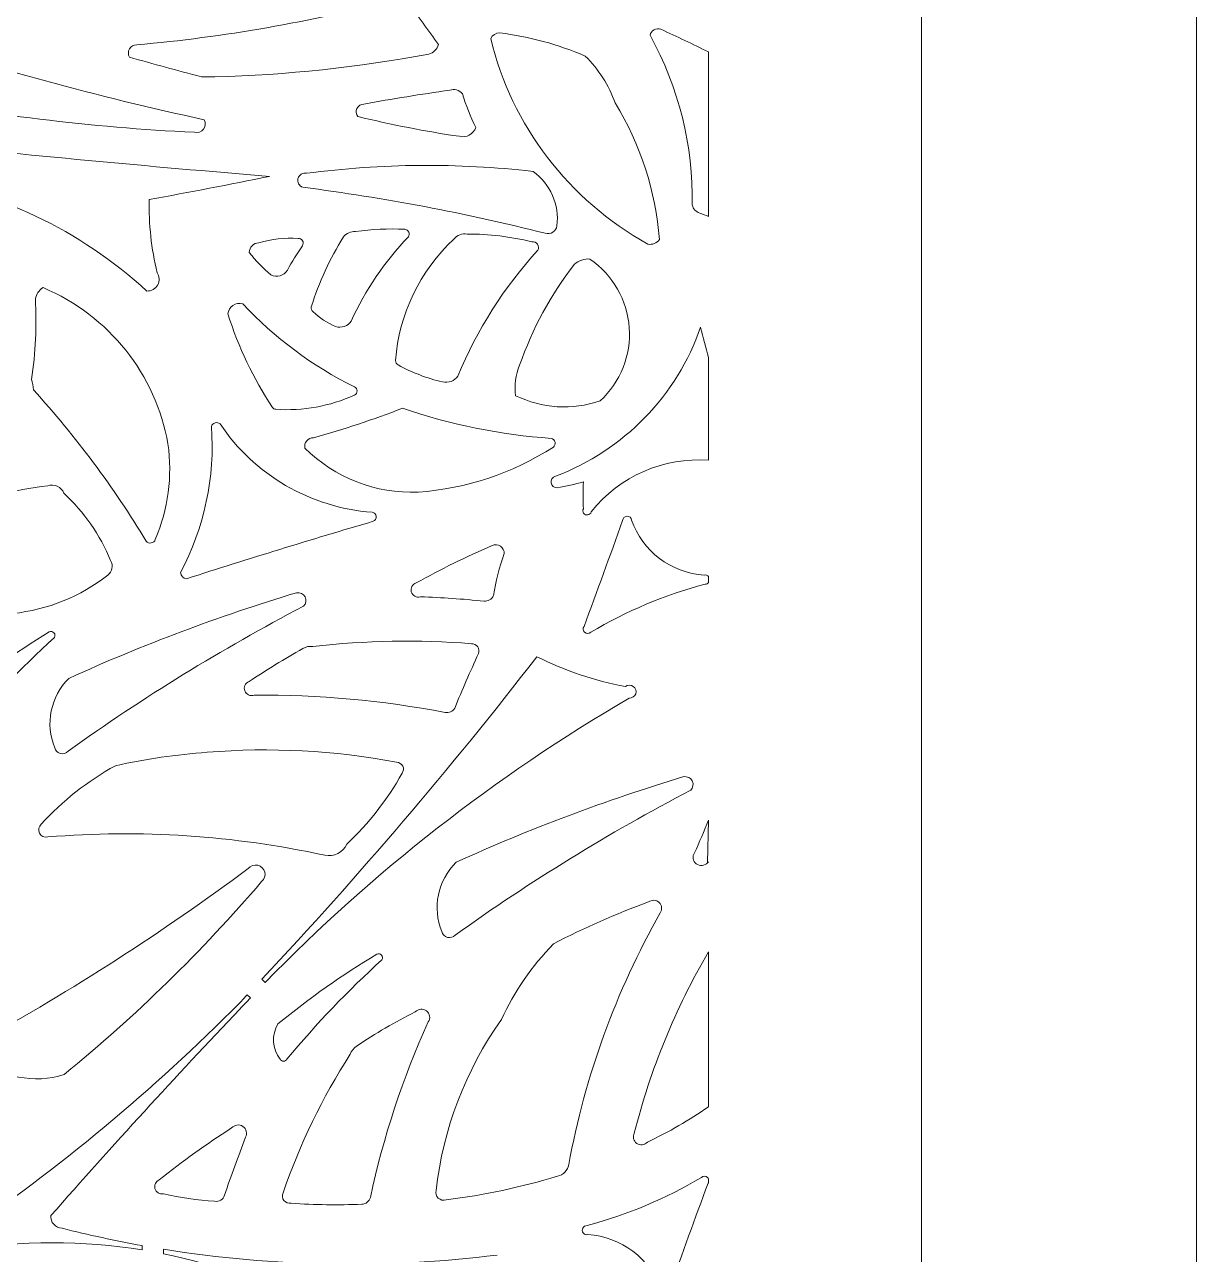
# Model space of a CAD drawing. Header units: millimetres. Extents: x -388 to 390, y -1187 to 1583.
# Drawn here: x 113 to 388, y 360.7 to 649.3 of the extents above; entities that cross this region are included whole.
import ezdxf

# ---------------------------------------------------------------- set-up
doc = ezdxf.new("R2010")
doc.units = ezdxf.units.MM
doc.header["$MEASUREMENT"] = 0
doc.layers.add('Livello 1', color=7, linetype='Continuous')

msp = doc.modelspace()

# ---------------------------------------------------------------- linework, layer by layer
at = {"layer": 'Livello 1', "color": 2, "lineweight": 9}
msp.add_open_spline([(-388, -1049.5), (-388, -1049.5), (388, -1049.5), (388, -1049.5), (388, -1049.5), (388, -1049.5), (388, 1049.5), (388, 1049.5), (388, 1049.5), (388, 1049.5), (-388, 1049.5), (-388, 1049.5), (-388, 1049.5), (-388, 1049.5), (-388, -1049.5), (-388, -1049.5)], degree=3, knots=[0, 0, 0, 0, 0.2, 0.2, 0.2, 0.2, 0.4, 0.4, 0.4, 0.4, 0.6, 0.6, 0.6, 0.6, 1, 1, 1, 1], dxfattribs=at)
at = {"layer": 'Livello 1', "color": 177, "lineweight": 9}
for points in [[(388, 985.5001), (388, 985.5001), (388, -1014.5), (388, -1014.5)], [(199.8779, 655.2198), (180.0314, 649.9543), (159.7513, 646.4024), (139.2705, 644.6049)], [(202.8066, 654.722), (205.2582, 651.3799), (207.6966, 648.0286), (210.1215, 644.6679)], [(155.0805, 627.0278), (130.1229, 632.4296), (105.4863, 639.1649), (81.2814, 647.2037)], [(222.3879, 646.0507), (222.734, 646.8774), (223.5622, 647.4123), (224.4749, 647.3986)], [(224.4749, 647.3986), (231.4016, 646.5385), (238.1651, 644.7043), (244.5561, 641.9524)], [(259.7781, 646.8524), (266.51, 634.6201), (269.9195, 620.9008), (269.6799, 607.0091)], [(210.1215, 644.6679), (209.8128, 643.5812), (208.9432, 642.7333), (207.8316, 642.4349)], [(259.225, 597.8197), (240.6193, 608.1756), (227.2689, 625.6553), (222.3879, 646.0507)], [(154.4489, 637.0901), (148.8091, 638.5629), (143.1875, 640.102), (137.5854, 641.707)], [(207.8316, 642.4349), (191.2805, 639.3204), (174.4985, 637.5245), (157.6506, 637.065)], [(244.5561, 641.9524), (247.7008, 638.8469), (250.1022, 635.0972), (251.587, 630.9737)], [(154.4489, 637.0901), (155.5161, 637.1256), (156.5842, 637.1172), (157.6506, 637.065)], [(152.8118, 624.0626), (128.5512, 625.2375), (104.4145, 628.1867), (80.6034, 632.8855)], [(192.5914, 630.7049), (199.288, 631.9195), (206.0092, 633), (212.7508, 633.9458)], [(212.7508, 633.9458), (213.8151, 634.3341), (215.0139, 634.0057), (215.7175, 633.133)], [(218.8793, 625.1899), (217.5855, 627.74), (216.5274, 630.3984), (215.7175, 633.133)], [(251.587, 630.9737), (257.5272, 621.2082), (261.0788, 610.2305), (261.964, 598.8987)], [(215.0036, 623.1233), (206.9897, 624.2885), (199.0387, 625.8367), (191.1794, 627.7624)], [(218.8793, 625.1899), (218.3194, 623.6308), (216.6457, 622.7384), (215.0036, 623.1233)], [(170.4185, 613.7228), (142.0315, 616.0387), (113.6752, 618.7016), (85.3563, 621.711)], [(179.146, 614.4439), (196.774, 616.763), (214.6297, 616.9083), (232.2949, 614.8765)], [(85.2726, 613.6967), (106.4132, 610.4859), (126.0734, 601.1118), (141.6866, 586.7982)], [(170.4185, 613.7228), (161.0494, 611.791), (151.6542, 609.9824), (142.2356, 608.2975)], [(232.2949, 614.8765), (236.381, 611.9292), (238.524, 607.0534), (237.9, 602.1233)], [(178.2569, 611.1541), (197.4357, 608.6911), (216.4443, 605.0916), (235.1776, 600.3752)], [(144.0712, 591.1086), (142.7007, 596.7361), (142.0837, 602.5141), (142.2356, 608.2972)], [(271.4145, 605.1137), (270.5213, 605.3812), (269.8534, 606.1111), (269.6799, 607.0091)], [(187.7855, 599.5166), (188.4913, 600.3559), (189.5545, 600.8281), (190.6647, 600.7953)], [(190.6647, 600.7953), (194.4768, 601.3015), (198.3273, 601.4747), (202.171, 601.3133)], [(165.701, 595.8368), (165.6869, 597.0784), (166.6932, 598.1014), (167.9615, 598.135)], [(167.9616, 598.135), (170.9368, 598.9907), (174.0413, 599.3341), (177.1366, 599.1498)], [(180.2409, 583.0722), (182.0674, 588.832), (184.6008, 594.3537), (187.7855, 599.5166)], [(189.6414, 579.7539), (192.948, 587.0285), (197.4779, 593.7088), (203.0427, 599.5169)], [(200.0196, 570.5125), (200.8389, 581.3365), (205.7152, 591.4827), (213.7122, 599.0027)], [(213.7122, 599.0027), (214.4517, 599.9223), (215.6427, 600.3768), (216.823, 600.19)], [(216.823, 600.19), (221.9546, 600.1944), (227.0671, 599.5795), (232.0449, 598.3591)], [(261.964, 598.8987), (261.3656, 598.0209), (260.2781, 597.5925), (259.225, 597.8197)], [(170.7566, 590.5918), (168.9116, 592.1857), (167.2194, 593.9414), (165.701, 595.8368)], [(174.6327, 591.7287), (175.7186, 593.6815), (176.896, 595.5841), (178.1611, 597.4305)], [(214.6646, 566.8463), (219.1184, 577.678), (225.4676, 587.6667), (233.4269, 596.3643)], [(229.1609, 569.3812), (232.1182, 577.9319), (236.4708, 585.9573), (242.0498, 593.1462)], [(242.0498, 593.1462), (243.0455, 593.99), (244.3443, 594.4101), (245.6578, 594.3132)], [(174.6327, 591.7287), (173.8787, 590.3727), (172.1484, 589.8652), (170.7566, 590.5918)], [(115.503, 584.9531), (115.6871, 586.0448), (116.3382, 587.0076), (117.293, 587.6)], [(117.293, 587.6), (132.7689, 581.012), (143.7957, 567.2177), (146.6043, 550.9317)], [(115.503, 584.9531), (115.8397, 578.6449), (115.5317, 572.3195), (114.5837, 566.0712)], [(190.3742, 564.308), (180.5014, 569.2129), (171.6185, 575.828), (164.1562, 583.8329)], [(171.1471, 559.4859), (166.6522, 566.2947), (163.1332, 573.6747), (160.6887, 581.4197)], [(180.6769, 581.9451), (180.3181, 582.2045), (180.1477, 582.6453), (180.2409, 583.0722)], [(185.9218, 578.4764), (183.9891, 579.3401), (182.2166, 580.5123), (180.6769, 581.9451)], [(189.6414, 579.7539), (188.8412, 578.5514), (187.3142, 578.0269), (185.9218, 578.4764)], [(271.6045, 578.2929), (266.1306, 562.2631), (253.6518, 549.4484), (237.5546, 543.3266)], [(200.6767, 569.4476), (200.2826, 569.6659), (200.0335, 570.0697), (200.0196, 570.5125)], [(211.0632, 565.4675), (207.4259, 566.3065), (203.9289, 567.6465), (200.6767, 569.4476)], [(228.2221, 562.2406), (227.9038, 564.6603), (228.2271, 567.1193), (229.1609, 569.3812)], [(114.5837, 566.0712), (114.8456, 565.2694), (115.003, 564.4383), (115.0521, 563.5979)], [(214.6646, 566.8463), (213.8735, 565.6989), (212.4397, 565.15), (211.0632, 565.4675)], [(115.0521, 563.5979), (125.0147, 552.6255), (133.8715, 540.7374), (141.4993, 528.0991)], [(190.3853, 562.3743), (184.6164, 559.7544), (178.2634, 558.6072), (171.9191, 559.0399)], [(248.0212, 560.993), (241.5196, 558.7794), (234.38, 559.2293), (228.2221, 562.2406)], [(171.9191, 559.0399), (171.6043, 559.0614), (171.3183, 559.2266), (171.1471, 559.4859)], [(201.6933, 559.2939), (194.8492, 556.645), (187.8723, 554.3374), (180.7896, 552.3798)], [(236.5981, 552.2135), (224.6961, 553.0644), (212.9603, 555.445), (201.6933, 559.2939)], [(156.8178, 555.0124), (157.6822, 543.1387), (155.1714, 531.2625), (149.5634, 520.6994)], [(194.5459, 534.8849), (179.9974, 535.9852), (166.8037, 543.6573), (158.8605, 555.6362)], [(146.6043, 550.9317), (147.6846, 543.3279), (146.6624, 535.5796), (143.6442, 528.4935)], [(205.3501, 539.5939), (195.3853, 539.1929), (185.7162, 542.9565), (178.7551, 549.9459)], [(237.0775, 550.1856), (227.6017, 544.0569), (216.6776, 540.41), (205.3501, 539.5939)], [(75.3474, 523.5308), (87.7234, 533.2282), (102.6473, 539.3064), (118.3994, 541.0652)], [(118.3994, 541.0652), (119.9212, 541.5877), (121.5923, 540.8347), (122.1763, 539.3634)], [(244.1203, 541.9818), (242.1038, 541.4531), (240.0662, 541.0045), (238.0127, 540.6369)], [(244.1203, 535.7058), (244.0002, 537.796), (244.0002, 539.8912), (244.1203, 541.9815)], [(122.1763, 539.3634), (126.966, 534.9332), (130.7147, 529.5371), (133.1624, 523.5487)], [(150.9613, 519.2622), (165.5097, 523.9556), (180.1237, 528.452), (194.7992, 532.7501)], [(253.3319, 532.9343), (250.3586, 524.6347), (247.3392, 516.3509), (244.2739, 508.0834)], [(272.4979, 520.1309), (264.6536, 520.6213), (257.9022, 525.7306), (255.4437, 533.0372)], [(204.8869, 518.2793), (210.6624, 521.5016), (216.6042, 524.4297), (222.6884, 527.0522)], [(133.1624, 523.5487), (133.8264, 522.3906), (133.5434, 520.9329), (132.4917, 520.0938)], [(223.0077, 515.2967), (223.5651, 518.6475), (224.4081, 521.9468), (225.5281, 525.16)], [(132.4917, 520.0938), (126.0904, 515.1028), (118.3757, 511.9878), (110.2406, 511.109)], [(150.9613, 519.2622), (150.2163, 519.376), (149.6427, 519.9657), (149.5634, 520.6994)], [(245.8367, 506.6897), (254.2015, 511.6761), (263.2404, 515.488), (272.6887, 518.0134)], [(123.359, 495.8854), (140.6864, 503.7692), (158.543, 510.4876), (176.8046, 515.9936)], [(205.8776, 515.0134), (210.8627, 514.8587), (215.84, 514.5217), (220.7995, 514.003)], [(223.0077, 515.2967), (222.6106, 514.4647), (221.7364, 513.9526), (220.7995, 514.003)], [(223.0077, 515.2967), (222.6106, 514.4647), (221.7364, 513.9526), (220.7995, 514.003)], [(123.1732, 478.8113), (140.7592, 491.3958), (159.224, 502.7595), (178.4322, 512.8193)], [(95.5329, 490.4381), (102.8886, 496.4054), (110.6516, 501.8748), (118.7677, 506.8082)], [(97.6601, 482.1583), (104.5304, 490.4308), (111.9842, 498.2223), (119.9669, 505.4756)], [(165.6417, 495.1103), (169.7515, 497.854), (173.9634, 500.4485), (178.2688, 502.8886)], [(178.2688, 502.8886), (178.984, 503.3075), (179.8239, 503.475), (180.6497, 503.3634)], [(180.6497, 503.3634), (192.9958, 504.7781), (205.4544, 504.9989), (217.8447, 504.0228)], [(233.21, 500.9746), (212.9231, 474.7471), (191.3822, 449.4729), (168.6603, 425.236)], [(213.9109, 488.8774), (215.683, 493.194), (217.5474, 497.4738), (219.503, 501.7139)], [(253.9931, 493.9578), (246.7617, 495.3249), (239.7644, 497.6873), (233.21, 500.9746)], [(120.0288, 479.6093), (117.7482, 485.2014), (119.0541, 491.5837), (123.3589, 495.8854)], [(166.8369, 491.9336), (181.8868, 492.0803), (196.9124, 490.7188), (211.679, 487.8708)], [(169.4226, 424.4738), (194.6752, 450.4079), (223.4214, 472.8732), (254.878, 491.2435)], [(213.9109, 488.8774), (213.4647, 488.1078), (212.5666, 487.7028), (211.679, 487.8708)], [(155.8442, 478.5298), (170.6888, 479.7474), (185.6341, 478.9606), (200.2595, 476.1911)], [(134.292, 475.3825), (141.3839, 476.9662), (148.5888, 478.0183), (155.8442, 478.5298)], [(116.8797, 461.6535), (121.8719, 467.1368), (127.7551, 471.7755), (134.292, 475.3825)], [(201.5599, 473.5963), (198.1228, 467.4408), (193.7508, 461.8317), (188.593, 456.9607)], [(214.2269, 452.7004), (231.5543, 460.5842), (249.4109, 467.3025), (267.6725, 472.8086)], [(214.0411, 435.6262), (231.6269, 448.2106), (250.0919, 459.5744), (269.3001, 469.6342)], [(118.395, 458.6518), (140.1583, 460.4563), (162.0755, 459.0121), (183.3952, 454.3688)], [(188.593, 456.9607), (187.6896, 455.0167), (185.5334, 453.9415), (183.3952, 454.3688)], [(165.4453, 451.2586), (145.352, 436.2771), (124.2196, 422.6793), (102.2008, 410.5637)], [(210.8967, 436.4242), (208.6161, 442.0163), (209.922, 448.3986), (214.2268, 452.7002)], [(273.2564, 452.5999), (273.2564, 452.5999), (273.5, 452.8433), (273.5, 452.8433)], [(168.598, 448.2022), (154.5601, 431.7872), (139.0596, 416.6252), (122.2794, 402.895)], [(237.0805, 433.5497), (244.2954, 437.3082), (251.7567, 440.5949), (259.4154, 443.3883)], [(240.6772, 381.7414), (244.4943, 402.4555), (251.7479, 422.4189), (262.1509, 440.8411)], [(224.868, 415.7934), (227.8954, 422.339), (232.0234, 428.341), (237.0805, 433.5497)], [(172.4139, 414.799), (179.7695, 420.7662), (187.5324, 426.2355), (195.6485, 431.169)], [(174.5409, 406.519), (181.4112, 414.7916), (188.865, 422.583), (196.8478, 429.8363)], [(168.6602, 425.236), (168.6602, 425.236), (169.4224, 424.4737), (169.4224, 424.4737)], [(165.2305, 421.5948), (164.6196, 420.9494), (164.0078, 420.3046), (163.3953, 419.6608)], [(165.9563, 420.8689), (165.9563, 420.8689), (165.2305, 421.5948), (165.2305, 421.5948)], [(163.3953, 419.6608), (143.1769, 399.2513), (120.997, 380.7947), (97.1631, 364.5464)], [(163.5073, 418.2667), (164.3197, 419.1377), (165.1362, 420.0053), (165.9563, 420.869)], [(119.1505, 369.7765), (133.6119, 386.2211), (148.4003, 402.3876), (163.5073, 418.2667)], [(190.8795, 409.5576), (195.2853, 412.5215), (199.8858, 415.198), (204.6512, 417.5698)], [(209.5393, 375.6469), (211.1681, 390.0659), (216.4358, 403.8622), (224.868, 415.7934)], [(172.9167, 406.514), (171.0878, 408.9346), (170.8905, 412.1834), (172.4139, 414.7989)], [(194.1302, 374.017), (197.1449, 388.1901), (201.6969, 402.0079), (207.7089, 415.2354)], [(173.6341, 375.0813), (177.5433, 386.5114), (182.8325, 397.4443), (189.3893, 407.6477)], [(189.3893, 407.6477), (189.6819, 408.4146), (190.2006, 409.0793), (190.8795, 409.5576)], [(122.2794, 402.895), (115.213, 400.6314), (107.4498, 402.2065), (101.8853, 407.033)], [(144.5787, 378.156), (150.0098, 382.5078), (155.6742, 386.5732), (161.5477, 390.3347)], [(159.8898, 374.5661), (161.4504, 379.1167), (163.0837, 383.6431), (164.7888, 388.1439)], [(240.6772, 381.7414), (240.4548, 380.3949), (239.4206, 379.3144), (238.0619, 379.0093)], [(238.0619, 379.0093), (229.5181, 376.4439), (220.7692, 374.5854), (211.9075, 373.4537)], [(271.8238, 378.7495), (263.4592, 373.763), (254.4201, 369.9511), (244.9718, 367.4257)], [(264.3286, 352.5048), (267.302, 360.8044), (270.3213, 369.0882), (273.3866, 377.3557)], [(157.5547, 373.1383), (153.5072, 373.3857), (149.4886, 373.9706), (145.5427, 374.8866)], [(159.8898, 374.5661), (159.6271, 373.5554), (158.5981, 372.9262), (157.5547, 373.1383)], [(192.1083, 372.4522), (186.5855, 372.2021), (181.0521, 372.2806), (175.5389, 372.6874)], [(194.1302, 374.017), (193.8925, 373.1099), (193.0651, 372.4695), (192.1083, 372.4522)], [(140.5882, 362.7261), (134.269, 363.8596), (127.9841, 365.2141), (121.7462, 366.7879)], [(97.9816, 361.5403), (112.2659, 363.9843), (126.6594, 363.9856), (140.5884, 361.7253)], [(245.1627, 365.3082), (253.007, 364.8177), (259.7583, 359.7084), (262.2168, 352.4019)], [(140.5884, 362.7261), (140.5884, 362.7261), (140.5884, 361.7253), (140.5884, 361.7253)], [(223.8958, 360.5119), (197.8211, 357.2553), (171.444, 357.7269), (145.5883, 361.8766)], [(145.5884, 360.8127), (145.5884, 360.8127), (145.5884, 361.8766), (145.5884, 361.8766)], [(145.5884, 360.8128), (169.911, 355.8782), (192.5794, 343.9928), (210.4591, 326.1433)]]:
    msp.add_open_spline(points, degree=3, dxfattribs=at)
at = {"layer": 'Livello 1', "color": 242, "lineweight": 9}
msp.add_open_spline([(323.5, -969.5005), (323.5, -969.5005), (-323.5, -969.5005), (-323.5, -969.5005), (-323.5, -969.5005), (-323.5, -969.5005), (-323.5, 969.5005), (-323.5, 969.5005), (-323.5, 969.5005), (-323.5, 969.5005), (323.5, 969.5005), (323.5, 969.5005), (323.5, 969.5005), (323.5, 969.5005), (323.5, 60.8387), (323.5, 60.8387), (323.5, 60.8387), (323.5, 60.8387), (257.4997, -137.4998), (257.4997, -137.4998), (257.4997, -137.4998), (257.4997, -137.4998), (323.5, -174.5014), (323.5, -174.5014), (323.5, -174.5014), (323.5, -174.5014), (323.5, -969.5005), (323.5, -969.5005)], degree=3, knots=[0, 0, 0, 0, 0.125, 0.125, 0.125, 0.125, 0.25, 0.25, 0.25, 0.25, 0.375, 0.375, 0.375, 0.375, 0.5, 0.5, 0.5, 0.5, 0.625, 0.625, 0.625, 0.625, 0.75, 0.75, 0.75, 0.75, 1, 1, 1, 1], dxfattribs=at)
at = {"layer": 'Livello 1', "color": 177, "lineweight": 9}
for points, knots in [([(259.7781, 646.8524), (259.8817, 647.3874), (260.2199, 647.8509), (260.7032, 648.1206), (260.7032, 648.1206), (261.1866, 648.3902), (261.7664, 648.4388), (262.2896, 648.2534)], [0, 0, 0, 0, 0.33333333, 0.33333333, 0.33333333, 0.33333333, 1, 1, 1, 1]), ([(262.2896, 648.2534), (266.0444, 646.5153), (269.7814, 644.7403), (273.5, 642.9288), (273.5, 642.9288), (273.5, 642.9288), (273.5, 604.326), (273.5, 604.326), (273.5, 604.326), (272.8022, 604.5818), (272.107, 604.8444), (271.4145, 605.1137)], [0, 0, 0, 0, 0.25, 0.25, 0.25, 0.25, 0.5, 0.5, 0.5, 0.5, 1, 1, 1, 1]), ([(137.5854, 641.707), (137.2318, 642.3007), (137.2279, 643.0337), (137.5752, 643.631), (137.5752, 643.631), (137.9225, 644.2281), (138.5685, 644.5993), (139.2705, 644.6049)], [0, 0, 0, 0, 0.33333333, 0.33333333, 0.33333333, 0.33333333, 1, 1, 1, 1]), ([(191.1794, 627.7624), (190.7531, 628.305), (190.6721, 629.0351), (190.9694, 629.6546), (190.9694, 629.6546), (191.2666, 630.2742), (191.8925, 630.6795), (192.5914, 630.7049)], [0, 0, 0, 0, 0.33333333, 0.33333333, 0.33333333, 0.33333333, 1, 1, 1, 1]), ([(155.0805, 627.0278), (155.5046, 626.3304), (155.457, 625.4517), (154.9601, 624.8022), (154.9601, 624.8022), (154.4631, 624.1527), (153.6149, 623.8606), (152.8118, 624.0626)], [0, 0, 0, 0, 0.33333333, 0.33333333, 0.33333333, 0.33333333, 1, 1, 1, 1]), ([(178.2569, 611.1541), (177.3854, 611.4392), (176.8901, 612.3377), (177.125, 613.207), (177.125, 613.207), (177.36, 614.0764), (178.2445, 614.6176), (179.146, 614.4439)], [0, 0, 0, 0, 0.33333333, 0.33333333, 0.33333333, 0.33333333, 1, 1, 1, 1]), ([(202.171, 601.3133), (202.5819, 601.2679), (202.9397, 601.018), (203.1172, 600.6523), (203.1172, 600.6523), (203.2946, 600.2867), (203.2664, 599.8574), (203.0427, 599.5169)], [0, 0, 0, 0, 0.33333333, 0.33333333, 0.33333333, 0.33333333, 1, 1, 1, 1]), ([(237.9, 602.1233), (237.839, 601.507), (237.4957, 600.9509), (236.9666, 600.6112), (236.9666, 600.6112), (236.4376, 600.2715), (235.7797, 600.1846), (235.1776, 600.3752)], [0, 0, 0, 0, 0.33333333, 0.33333333, 0.33333333, 0.33333333, 1, 1, 1, 1]), ([(177.1366, 599.1498), (177.5682, 599.1819), (177.9806, 598.9699), (178.1987, 598.6041), (178.1987, 598.6041), (178.4168, 598.2381), (178.4022, 597.7824), (178.1611, 597.4305)], [0, 0, 0, 0, 0.33333333, 0.33333333, 0.33333333, 0.33333333, 1, 1, 1, 1]), ([(232.0449, 598.3591), (232.5632, 598.4307), (233.0777, 598.2074), (233.3715, 597.7834), (233.3715, 597.7834), (233.6652, 597.3595), (233.6867, 596.8089), (233.4269, 596.3643)], [0, 0, 0, 0, 0.33333333, 0.33333333, 0.33333333, 0.33333333, 1, 1, 1, 1]), ([(245.6578, 594.3132), (251.0469, 590.5669), (254.4365, 584.654), (254.8941, 578.2003), (254.8941, 578.2003), (255.3519, 571.7467), (252.8296, 565.4321), (248.0212, 560.993)], [0, 0, 0, 0, 0.33333333, 0.33333333, 0.33333333, 0.33333333, 1, 1, 1, 1]), ([(144.0712, 591.1086), (144.6606, 590.255), (144.7159, 589.1516), (144.2148, 588.2456), (144.2148, 588.2456), (143.7135, 587.3397), (142.739, 586.7818), (141.6866, 586.7982)], [0, 0, 0, 0, 0.33333333, 0.33333333, 0.33333333, 0.33333333, 1, 1, 1, 1]), ([(160.6887, 581.4197), (160.7605, 582.2179), (161.1862, 582.945), (161.8533, 583.4094), (161.8533, 583.4094), (162.5206, 583.8737), (163.3622, 584.0285), (164.1562, 583.8329)], [0, 0, 0, 0, 0.33333333, 0.33333333, 0.33333333, 0.33333333, 1, 1, 1, 1]), ([(271.6045, 578.2929), (272.1796, 575.9138), (272.8116, 573.5495), (273.4999, 571.2019), (273.4999, 571.2019), (273.4999, 571.2019), (273.4999, 547.0932), (273.4999, 547.0932), (273.4999, 547.0932), (263.039, 547.8085), (252.6094, 543.4374), (245.9526, 534.9587)], [0, 0, 0, 0, 0.25, 0.25, 0.25, 0.25, 0.5, 0.5, 0.5, 0.5, 1, 1, 1, 1]), ([(190.3742, 564.308), (190.7618, 564.1371), (191.0119, 563.7607), (191.0142, 563.3447), (191.0142, 563.3447), (191.0166, 562.9286), (190.7709, 562.5495), (190.3853, 562.3743)], [0, 0, 0, 0, 0.33333333, 0.33333333, 0.33333333, 0.33333333, 1, 1, 1, 1]), ([(156.8178, 555.0124), (156.9408, 555.4146), (157.2601, 555.7306), (157.6696, 555.8557), (157.6696, 555.8557), (158.0792, 555.9808), (158.5255, 555.8986), (158.8605, 555.6362)], [0, 0, 0, 0, 0.33333333, 0.33333333, 0.33333333, 0.33333333, 1, 1, 1, 1]), ([(178.7551, 549.9459), (178.628, 550.5437), (178.7836, 551.1656), (179.1786, 551.6381), (179.1786, 551.6381), (179.5737, 552.1108), (180.1657, 552.3833), (180.7895, 552.3798)], [0, 0, 0, 0, 0.33333333, 0.33333333, 0.33333333, 0.33333333, 1, 1, 1, 1]), ([(236.5981, 552.2135), (237.0314, 552.1047), (237.3667, 551.7686), (237.4675, 551.3421), (237.4675, 551.3421), (237.5684, 550.9155), (237.418, 550.4695), (237.0775, 550.1856)], [0, 0, 0, 0, 0.33333333, 0.33333333, 0.33333333, 0.33333333, 1, 1, 1, 1]), ([(238.0127, 540.6369), (237.299, 540.5979), (236.6696, 541.0908), (236.5521, 541.7808), (236.5521, 541.7808), (236.4345, 542.4709), (236.8665, 543.1369), (237.5546, 543.3266)], [0, 0, 0, 0, 0.33333333, 0.33333333, 0.33333333, 0.33333333, 1, 1, 1, 1]), ([(194.5459, 534.8849), (195.0564, 534.8134), (195.4536, 534.4142), (195.513, 533.9129), (195.513, 533.9129), (195.5724, 533.4117), (195.2793, 532.9341), (194.7992, 532.7501)], [0, 0, 0, 0, 0.33333333, 0.33333333, 0.33333333, 0.33333333, 1, 1, 1, 1]), ([(245.9526, 534.9587), (245.8528, 534.589), (245.5425, 534.3097), (245.1577, 534.2435), (245.1577, 534.2435), (244.773, 534.1771), (244.3839, 534.3358), (244.161, 534.6498), (244.161, 534.6498), (243.9382, 534.9639), (243.9224, 535.3762), (244.1203, 535.7058)], [0, 0, 0, 0, 0.25, 0.25, 0.25, 0.25, 0.5, 0.5, 0.5, 0.5, 1, 1, 1, 1]), ([(253.3319, 532.9343), (253.3605, 533.4669), (253.7961, 533.8921), (254.3405, 533.9187), (254.3405, 533.9187), (254.8848, 533.9451), (255.3613, 533.5644), (255.4437, 533.0372)], [0, 0, 0, 0, 0.33333333, 0.33333333, 0.33333333, 0.33333333, 1, 1, 1, 1]), ([(143.6442, 528.4935), (143.5118, 528.0634), (143.1454, 527.7413), (142.6943, 527.6584), (142.6943, 527.6584), (142.2431, 527.5754), (141.7823, 527.7454), (141.4993, 528.0991)], [0, 0, 0, 0, 0.33333333, 0.33333333, 0.33333333, 0.33333333, 1, 1, 1, 1]), ([(222.6884, 527.0522), (223.3271, 527.3437), (224.0754, 527.2844), (224.6579, 526.8963), (224.6579, 526.8963), (225.2405, 526.5082), (225.571, 525.8484), (225.5281, 525.16)], [0, 0, 0, 0, 0.33333333, 0.33333333, 0.33333333, 0.33333333, 1, 1, 1, 1]), ([(272.4979, 520.1309), (272.868, 520.2027), (273.2465, 520.0822), (273.5023, 519.8183), (273.5023, 519.8183), (273.5023, 519.8183), (273.5, 518.3436), (273.5, 518.3436), (273.5, 518.3436), (273.292, 518.1306), (272.9991, 518.0074), (272.6887, 518.0134)], [0, 0, 0, 0, 0.25, 0.25, 0.25, 0.25, 0.5, 0.5, 0.5, 0.5, 1, 1, 1, 1]), ([(205.8776, 515.0134), (204.9609, 514.7594), (204.006, 515.2739), (203.7348, 516.1677), (203.7348, 516.1677), (203.4636, 517.0615), (203.9771, 518.0026), (204.8869, 518.2793)], [0, 0, 0, 0, 0.33333333, 0.33333333, 0.33333333, 0.33333333, 1, 1, 1, 1]), ([(176.8046, 515.9936), (177.6216, 516.1149), (178.4255, 515.7076), (178.7962, 514.9848), (178.7962, 514.9848), (179.1668, 514.2621), (179.0199, 513.3879), (178.4322, 512.8193)], [0, 0, 0, 0, 0.33333333, 0.33333333, 0.33333333, 0.33333333, 1, 1, 1, 1]), ([(118.7677, 506.8082), (119.1471, 506.9684), (119.5886, 506.8715), (119.8618, 506.568), (119.8618, 506.568), (120.1348, 506.2646), (120.1772, 505.8236), (119.9669, 505.4756)], [0, 0, 0, 0, 0.33333333, 0.33333333, 0.33333333, 0.33333333, 1, 1, 1, 1]), ([(245.8367, 506.6897), (245.4305, 506.3338), (244.8151, 506.3365), (244.4122, 506.6958), (244.4122, 506.6958), (244.0093, 507.0552), (243.9495, 507.6546), (244.2739, 508.0834)], [0, 0, 0, 0, 0.33333333, 0.33333333, 0.33333333, 0.33333333, 1, 1, 1, 1]), ([(217.8447, 504.0228), (218.4238, 504.0362), (218.9713, 503.7659), (219.3044, 503.3021), (219.3044, 503.3021), (219.6374, 502.8384), (219.7119, 502.2425), (219.503, 501.7139)], [0, 0, 0, 0, 0.33333333, 0.33333333, 0.33333333, 0.33333333, 1, 1, 1, 1]), ([(166.8369, 491.9336), (165.9447, 491.6256), (164.9653, 492.0762), (164.6384, 492.9451), (164.6384, 492.9451), (164.3116, 493.8139), (164.7585, 494.7784), (165.6417, 495.1103)], [0, 0, 0, 0, 0.33333333, 0.33333333, 0.33333333, 0.33333333, 1, 1, 1, 1]), ([(253.9931, 493.9578), (254.5339, 494.3608), (255.2805, 494.3703), (255.8321, 493.9814), (255.8321, 493.9814), (256.3835, 493.5923), (256.6106, 492.8963), (256.3911, 492.2666), (256.3911, 492.2666), (256.1717, 491.6369), (255.5574, 491.2216), (254.878, 491.2435)], [0, 0, 0, 0, 0.25, 0.25, 0.25, 0.25, 0.5, 0.5, 0.5, 0.5, 1, 1, 1, 1]), ([(123.1732, 478.8113), (122.7224, 478.3014), (122.0149, 478.0858), (121.3479, 478.2551), (121.3479, 478.2551), (120.6809, 478.4244), (120.1697, 478.9492), (120.0288, 479.6093)], [0, 0, 0, 0, 0.33333333, 0.33333333, 0.33333333, 0.33333333, 1, 1, 1, 1]), ([(200.2595, 476.1911), (200.881, 476.1785), (201.4435, 475.8275), (201.7172, 475.2813), (201.7172, 475.2813), (201.9909, 474.7351), (201.9302, 474.085), (201.5599, 473.5963)], [0, 0, 0, 0, 0.33333333, 0.33333333, 0.33333333, 0.33333333, 1, 1, 1, 1]), ([(267.6725, 472.8086), (268.4895, 472.9297), (269.2934, 472.5226), (269.6641, 471.7997), (269.6641, 471.7997), (270.0346, 471.0769), (269.8877, 470.2028), (269.3001, 469.6342)], [0, 0, 0, 0, 0.33333333, 0.33333333, 0.33333333, 0.33333333, 1, 1, 1, 1]), ([(270.1988, 454.9343), (271.3531, 457.4742), (272.4538, 460.0359), (273.5, 462.6178), (273.5, 462.6178), (273.5, 462.6178), (273.2564, 452.5999), (273.2564, 452.5999), (273.2564, 452.5999), (272.5759, 451.8489), (271.4163, 451.7449), (270.6077, 452.3623), (270.6077, 452.3623), (269.799, 452.9796), (269.62, 454.1057), (270.1988, 454.9343)], [0, 0, 0, 0, 0.2, 0.2, 0.2, 0.2, 0.4, 0.4, 0.4, 0.4, 0.6, 0.6, 0.6, 0.6, 1, 1, 1, 1]), ([(118.395, 458.6518), (117.6061, 458.4893), (116.805, 458.8703), (116.4479, 459.5776), (116.4479, 459.5776), (116.0908, 460.2849), (116.2686, 461.139), (116.8797, 461.6535)], [0, 0, 0, 0, 0.33333333, 0.33333333, 0.33333333, 0.33333333, 1, 1, 1, 1]), ([(165.4453, 451.2586), (165.9792, 451.9093), (166.8453, 452.2053), (167.677, 452.0213), (167.677, 452.0213), (168.5087, 451.8372), (169.1604, 451.2054), (169.3563, 450.3932), (169.3563, 450.3932), (169.5522, 449.581), (169.2579, 448.7307), (168.598, 448.2022)], [0, 0, 0, 0, 0.25, 0.25, 0.25, 0.25, 0.5, 0.5, 0.5, 0.5, 1, 1, 1, 1]), ([(259.4154, 443.3883), (260.1614, 443.9541), (261.2179, 443.9017), (261.9016, 443.265), (261.9016, 443.265), (262.5853, 442.6283), (262.6912, 441.5983), (262.1509, 440.8411)], [0, 0, 0, 0, 0.33333333, 0.33333333, 0.33333333, 0.33333333, 1, 1, 1, 1]), ([(214.0411, 435.6262), (213.5901, 435.1162), (212.8828, 434.9008), (212.2158, 435.07), (212.2158, 435.07), (211.5488, 435.2393), (211.0375, 435.7641), (210.8967, 436.4242)], [0, 0, 0, 0, 0.33333333, 0.33333333, 0.33333333, 0.33333333, 1, 1, 1, 1]), ([(195.6485, 431.169), (196.0279, 431.3292), (196.4695, 431.2323), (196.7426, 430.9288), (196.7426, 430.9288), (197.0156, 430.6253), (197.0581, 430.1843), (196.8478, 429.8363)], [0, 0, 0, 0, 0.33333333, 0.33333333, 0.33333333, 0.33333333, 1, 1, 1, 1]), ([(256.0573, 389.112), (259.8393, 404.0433), (265.7112, 418.3826), (273.4999, 431.7248), (273.4999, 431.7248), (273.4999, 431.7248), (273.5, 395.3227), (273.5, 395.3227), (273.5, 395.3227), (268.9471, 392.1889), (264.146, 389.4034), (259.1394, 386.9942)], [0, 0, 0, 0, 0.25, 0.25, 0.25, 0.25, 0.5, 0.5, 0.5, 0.5, 1, 1, 1, 1]), ([(204.6512, 417.5698), (205.3317, 418.3207), (206.4914, 418.4248), (207.2999, 417.8075), (207.2999, 417.8075), (208.1086, 417.1902), (208.2877, 416.064), (207.7089, 415.2354)], [0, 0, 0, 0, 0.33333333, 0.33333333, 0.33333333, 0.33333333, 1, 1, 1, 1]), ([(174.5409, 406.519), (174.389, 406.2164), (174.075, 406.0241), (173.7304, 406.0231), (173.7304, 406.0231), (173.3859, 406.022), (173.0705, 406.2122), (172.9167, 406.514)], [0, 0, 0, 0, 0.33333333, 0.33333333, 0.33333333, 0.33333333, 1, 1, 1, 1]), ([(161.5477, 390.3347), (162.1986, 391.1166), (163.3543, 391.2775), (164.2022, 390.7044), (164.2022, 390.7044), (165.0502, 390.1312), (165.3055, 389.0165), (164.7888, 388.1439)], [0, 0, 0, 0, 0.33333333, 0.33333333, 0.33333333, 0.33333333, 1, 1, 1, 1]), ([(259.1394, 386.9942), (258.4935, 386.3109), (257.4311, 386.2002), (256.6527, 386.7351), (256.6527, 386.7351), (255.8744, 387.2698), (255.6199, 388.2855), (256.0573, 389.112)], [0, 0, 0, 0, 0.33333333, 0.33333333, 0.33333333, 0.33333333, 1, 1, 1, 1]), ([(271.8238, 378.7495), (272.23, 379.1053), (272.8454, 379.1026), (273.2484, 378.7433), (273.2484, 378.7433), (273.3578, 378.6457), (273.442, 378.5302), (273.5, 378.4053), (273.5, 378.4053), (273.5, 378.4053), (273.5, 377.5439), (273.5, 377.5439), (273.5, 377.5439), (273.4911, 377.5247), (273.4814, 377.5055), (273.4712, 377.4867), (273.4712, 377.4867), (273.4467, 377.4417), (273.4185, 377.3978), (273.3867, 377.3558)], [0, 0, 0, 0, 0.16666667, 0.16666667, 0.16666667, 0.16666667, 0.33333333, 0.33333333, 0.33333333, 0.33333333, 0.5, 0.5, 0.5, 0.5, 0.66666667, 0.66666667, 0.66666667, 0.66666667, 1, 1, 1, 1]), ([(145.5427, 374.8866), (144.6655, 374.7417), (143.8168, 375.2639), (143.5702, 376.1004), (143.5702, 376.1004), (143.3236, 376.9369), (143.7575, 377.8213), (144.5787, 378.156)], [0, 0, 0, 0, 0.33333333, 0.33333333, 0.33333333, 0.33333333, 1, 1, 1, 1]), ([(211.9075, 373.4537), (211.2623, 373.2603), (210.5606, 373.4213), (210.0705, 373.8752), (210.0705, 373.8752), (209.5804, 374.329), (209.3775, 375.0058), (209.5393, 375.6469)], [0, 0, 0, 0, 0.33333333, 0.33333333, 0.33333333, 0.33333333, 1, 1, 1, 1]), ([(175.5389, 372.6874), (174.8943, 372.5568), (174.2298, 372.796), (173.8253, 373.3043), (173.8253, 373.3043), (173.4208, 373.8126), (173.3467, 374.5017), (173.6341, 375.0813)], [0, 0, 0, 0, 0.33333333, 0.33333333, 0.33333333, 0.33333333, 1, 1, 1, 1]), ([(121.7462, 366.7879), (120.9893, 366.8278), (120.2825, 367.1706), (119.7917, 367.7359), (119.7917, 367.7359), (119.3008, 368.3011), (119.0689, 369.039), (119.1505, 369.7765)], [0, 0, 0, 0, 0.33333333, 0.33333333, 0.33333333, 0.33333333, 1, 1, 1, 1]), ([(245.1627, 365.3082), (244.7523, 365.2286), (244.3314, 365.3854), (244.079, 365.712), (244.079, 365.712), (243.8266, 366.0386), (243.787, 366.4776), (243.9771, 366.8425), (243.9771, 366.8425), (244.1672, 367.2072), (244.5535, 367.4337), (244.9718, 367.4257)], [0, 0, 0, 0, 0.25, 0.25, 0.25, 0.25, 0.5, 0.5, 0.5, 0.5, 1, 1, 1, 1])]:
    msp.add_open_spline(points, degree=3, knots=knots, dxfattribs=at)

doc.saveas('drawing.dxf')
